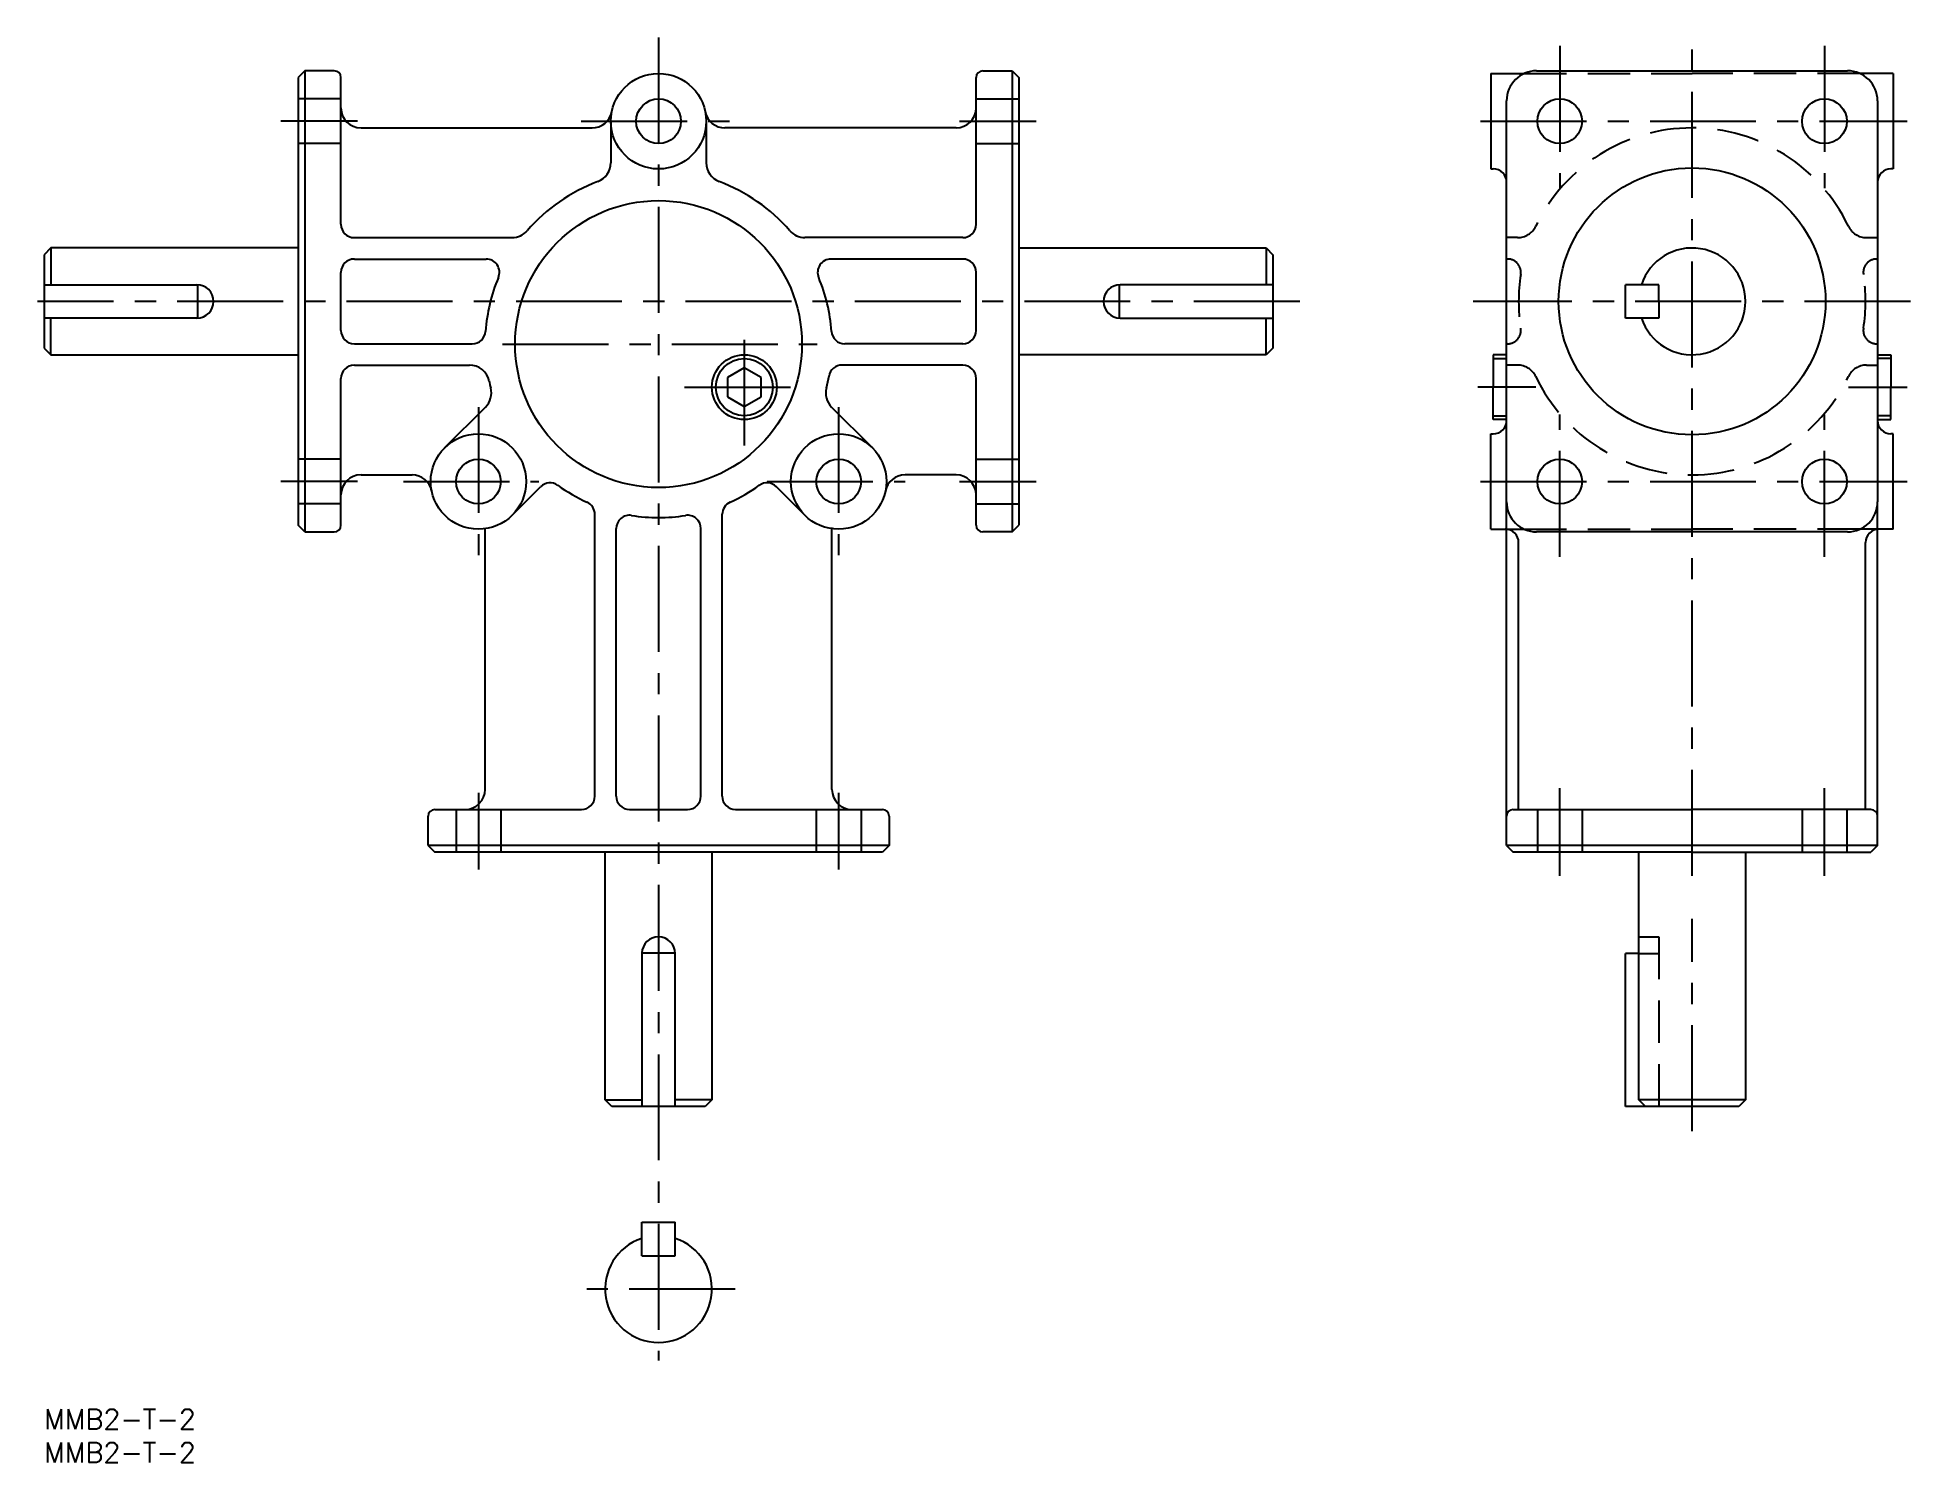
# Model space of a CAD drawing. Extents: x -1 to 280, y -8 to 206.
import ezdxf

# ---------------------------------------------------------------- set-up
doc = ezdxf.new("R2010")
doc.units = 0
doc.header["$LTSCALE"] = 0.5
doc.linetypes.add('CENTER', pattern=[50.8, 31.75, -6.35, 6.35, -6.35])
doc.linetypes.add('DASHED', pattern=[19.05, 12.7, -6.35])
for name, color, linetype in [('MSM_CENTER', 1, 'CENTER'), ('MSM_CONTINUOUS', 7, 'CONTINUOUS'), ('MSM_DASHED', 4, 'DASHED'), ('MSM_NARROW', 5, 'CONTINUOUS'), ('MSM_PART_NUMBER', 7, 'CONTINUOUS')]:
    doc.layers.add(name, color=color, linetype=linetype)
doc.styles.get("Standard").update_dxf_attribs({"font": 'txt.shx', "height": 3, "bigfont": 'bigfont.shx'})

# ---------------------------------------------------------------- blocks, each defined once
blk = doc.blocks.new('*U37')
at = {"layer": 'MSM_PART_NUMBER'}
blk.add_text('MMB2-T-2', height=3, dxfattribs=at).set_placement((0, -3))
blk = doc.blocks.new('*U38')
at = {"layer": 'MSM_PART_NUMBER'}
blk.add_text('MMB2-T-2', height=3, dxfattribs=at).set_placement((0, -8))

msp = doc.modelspace()

# ---------------------------------------------------------------- linework, layer by layer
at = {"layer": 'MSM_CENTER'}
for p, q in [((92.1, 205.57), (92.1, 7.28)), ((227.19, 204.31), (227.19, 183)), ((247.03, 79.93), (247.03, 204.07)), ((266.87, 204.31), (266.87, 183)), ((46.98, 193.02), (35.49, 193.02)), ((80.5, 193.02), (104.7, 193.02)), ((137.22, 193.02), (148.71, 193.02)), ((215.33, 193.02), (279.29, 193.02)), ((188.22, 166.02), (-1, 166.02)), ((279.78, 166.02), (214.23, 166.02)), ((104.96, 160.24), (104.96, 144.43)), ((68.7, 159.62), (115.89, 159.62)), ((95.99, 153.16), (113.18, 153.16)), ((223.59, 153.16), (214.89, 153.16)), ((270.47, 153.16), (279.28, 153.16)), ((65.1, 150.19), (65.1, 126.95)), ((119.1, 150.19), (119.1, 126.95)), ((227.19, 127.73), (227.19, 149.05)), ((266.87, 127.73), (266.87, 149.05)), ((46.98, 139.02), (35.49, 139.02)), ((53.87, 139.02), (74.14, 139.02)), ((108.36, 139.02), (129.05, 139.02)), ((137.22, 139.02), (148.71, 139.02)), ((215.33, 139.02), (279.29, 139.02)), ((227.19, 79.93), (227.19, 93.05)), ((266.87, 79.93), (266.87, 93.05)), ((65.1, 92.35), (65.1, 80.86)), ((119.1, 92.35), (119.1, 80.86)), ((247.03, 41.66), (247.03, 73.49)), ((103.57, 18), (80.78, 18))]:
    msp.add_line(p, q, dxfattribs=at)
at = {"layer": 'MSM_CONTINUOUS'}
for p, q in [((39.1, 200.57), (38.1, 199.57)), ((38.1, 199.57), (38.1, 132.47)), ((39.1, 200.57), (39.1, 131.47)), ((43.5, 200.57), (39.1, 200.57)), ((44.5, 177.57), (44.5, 199.57)), ((139.7, 177.57), (139.7, 199.57)), ((140.7, 200.57), (145.1, 200.57)), ((145.1, 200.57), (145.1, 131.47)), ((145.1, 200.57), (146.1, 199.57)), ((146.1, 199.57), (146.1, 132.47)), ((216.86, 200.17), (216.86, 185.87)), ((216.86, 200.17), (221.87, 200.17)), ((223.73, 200.57), (270.33, 200.57)), ((277.19, 200.17), (272.18, 200.17)), ((277.19, 200.17), (277.19, 185.87)), ((219.23, 166.02), (219.23, 196.07)), ((274.83, 196.07), (274.83, 135.97)), ((47.5, 192.02), (82.15, 192.02)), ((84.95, 193.02), (84.95, 186.79)), ((99.25, 193.02), (99.25, 186.79)), ((136.7, 192.02), (102.05, 192.02)), ((216.86, 185.87), (217.23, 185.87)), ((277.19, 185.87), (276.83, 185.87)), ((46.5, 175.57), (70.15, 175.57)), ((137.7, 175.57), (114.05, 175.57)), ((1, 174.02), (0, 173.02)), ((0, 173.02), (0, 159.02)), ((1, 174.02), (1, 168.52)), ((38.1, 174.02), (1, 174.02)), ((46.5, 172.37), (66.25, 172.37)), ((137.7, 172.37), (117.95, 172.37)), ((146.1, 174.02), (183.2, 174.02)), ((183.2, 174.02), (183.2, 168.52)), ((183.2, 174.02), (184.2, 173.02)), ((184.2, 173.02), (184.2, 159.02)), ((0, 168.52), (22.9, 168.52)), ((23, 168.52), (23, 163.52)), ((44.5, 161.67), (44.5, 170.37)), ((139.7, 161.67), (139.7, 170.37)), ((161.2, 163.52), (161.2, 168.52)), ((184.2, 168.52), (161.3, 168.52)), ((237.03, 163.52), (237.03, 168.52)), ((242.03, 168.52), (237.03, 168.52)), ((242.03, 166.02), (242.03, 168.52)), ((219.23, 135.97), (219.23, 166.02)), ((242.03, 166.02), (242.03, 163.52)), ((22.9, 163.52), (0, 163.52)), ((1, 158.02), (1, 163.52)), ((161.3, 163.52), (184.2, 163.52)), ((183.2, 158.02), (183.2, 163.52)), ((242.03, 163.52), (237.03, 163.52)), ((0, 159.02), (1, 158.02)), ((1, 158.02), (38.1, 158.02)), ((46.5, 159.67), (64.18, 159.67)), ((137.7, 159.67), (120.02, 159.67)), ((183.2, 158.02), (146.1, 158.02)), ((184.2, 159.02), (183.2, 158.02)), ((217.23, 158.03), (217.23, 153.16)), ((219.23, 158.03), (217.23, 158.03)), ((274.83, 158.03), (276.83, 158.03)), ((276.83, 158.03), (276.83, 153.16)), ((44.5, 132.47), (44.5, 154.47)), ((46.5, 156.47), (63.76, 156.47)), ((104.96, 156.05), (102.46, 154.61)), ((102.46, 154.61), (102.46, 151.72)), ((107.46, 154.61), (104.96, 156.05)), ((107.46, 151.72), (107.46, 154.61)), ((137.7, 156.47), (119.62, 156.47)), ((139.7, 132.47), (139.7, 154.47)), ((102.46, 151.72), (104.96, 150.28)), ((104.96, 150.28), (107.46, 151.72)), ((217.23, 148.3), (217.23, 153.16)), ((276.83, 148.3), (276.83, 153.16)), ((60.04, 144.08), (66.16, 150.19)), ((124.16, 144.08), (118.04, 150.19)), ((216.86, 146.17), (217.23, 146.17)), ((216.86, 131.87), (216.86, 146.17)), ((219.23, 148.3), (217.23, 148.3)), ((274.83, 148.3), (276.83, 148.3)), ((277.19, 146.17), (276.83, 146.17)), ((277.19, 131.87), (277.19, 146.17)), ((47.5, 140.02), (55.15, 140.02)), ((70.16, 133.97), (74.43, 138.24)), ((114.04, 133.97), (109.77, 138.24)), ((136.7, 140.02), (129.05, 140.02)), ((219.23, 131.87), (219.23, 135.97)), ((274.83, 131.87), (274.83, 135.97)), ((39.1, 131.47), (38.1, 132.47)), ((82.55, 91.87), (82.55, 134.11)), ((101.65, 91.87), (101.65, 134.11)), ((118.1, 92.87), (118.1, 132.11)), ((145.1, 131.47), (146.1, 132.47)), ((39.1, 131.47), (43.5, 131.47)), ((66.1, 92.87), (66.1, 131.94)), ((85.75, 91.87), (85.75, 131.96)), ((98.45, 91.87), (98.45, 131.96)), ((145.1, 131.47), (140.7, 131.47)), ((216.86, 131.87), (221.87, 131.87)), ((219.23, 84.47), (219.23, 131.87)), ((221.03, 89.87), (221.03, 129.87)), ((270.33, 131.47), (223.73, 131.47)), ((277.19, 131.87), (272.18, 131.87)), ((273.03, 89.87), (273.03, 129.87)), ((274.83, 84.47), (274.83, 131.87)), ((58.55, 89.87), (80.55, 89.87)), ((87.75, 89.87), (96.45, 89.87)), ((103.65, 89.87), (125.65, 89.87)), ((220.23, 89.87), (247.03, 89.87)), ((273.83, 89.87), (247.03, 89.87)), ((258.58, 89.87), (247.03, 89.87)), ((57.55, 84.47), (57.55, 88.87)), ((126.65, 88.87), (126.65, 84.47)), ((126.65, 84.47), (57.55, 84.47)), ((57.55, 84.47), (58.55, 83.47)), ((126.65, 84.47), (125.65, 83.47)), ((219.23, 84.47), (220.23, 83.47)), ((274.83, 84.47), (219.23, 84.47)), ((274.83, 84.47), (273.83, 83.47)), ((125.65, 83.47), (58.55, 83.47)), ((84.1, 46.37), (84.1, 83.47)), ((100.1, 83.47), (100.1, 46.37)), ((247.03, 83.47), (220.23, 83.47)), ((239.03, 46.37), (239.03, 83.47)), ((247.03, 83.47), (273.83, 83.47)), ((255.03, 83.47), (255.03, 46.37)), ((89.6, 68.37), (89.6, 45.37)), ((89.6, 68.37), (94.6, 68.37)), ((94.6, 45.37), (94.6, 68.27)), ((239.03, 68.27), (237.03, 68.27)), ((237.03, 45.37), (237.03, 68.27)), ((84.1, 46.37), (89.6, 46.37)), ((85.1, 45.37), (84.1, 46.37)), ((99.1, 45.37), (85.1, 45.37)), ((100.1, 46.37), (94.6, 46.37)), ((100.1, 46.37), (99.1, 45.37)), ((240.03, 45.37), (237.03, 45.37)), ((255.03, 46.37), (239.03, 46.37)), ((240.03, 45.37), (239.03, 46.37)), ((254.03, 45.37), (240.03, 45.37)), ((255.03, 46.37), (254.03, 45.37)), ((89.6, 28), (94.6, 28)), ((89.6, 23), (89.6, 28)), ((94.6, 23), (94.6, 28)), ((89.6, 23), (94.6, 23))]:
    msp.add_line(p, q, dxfattribs=at)
for centre, radius in [((92.1, 193.02), 7.15), ((92.1, 193.02), 3.35), ((227.19, 193.02), 3.35), ((266.87, 193.02), 3.35), ((247.03, 166.02), 20), ((92.1, 159.62), 21.5), ((104.96, 153.16), 4.86), ((65.1, 139.02), 7.15), ((119.1, 139.02), 7.15), ((65.1, 139.02), 3.35), ((119.1, 139.02), 3.35), ((227.19, 139.02), 3.35), ((266.87, 139.02), 3.35)]:
    msp.add_circle(centre, radius, dxfattribs=at)
for centre, radius, start, end in [((43.5, 199.57), 1, 0, 90), ((140.7, 199.57), 1, 90, 180), ((223.73, 196.07), 4.5, 90, 180), ((270.33, 196.07), 4.5, 0, 90), ((47.5, 195.02), 3, 180, 270), ((82.15, 195.02), 3, 270, 348.6358), ((102.05, 195.02), 3, 191.3642, 270), ((136.7, 195.02), 3, 270, 0), ((81.95, 186.79), 3, 290.4873, 0), ((102.25, 186.79), 3, 180, 249.5127), ((217.23, 183.87), 2, 0, 90), ((276.83, 183.87), 2, 90, 180), ((92.1, 159.62), 26, 110.4873, 139.1979), ((92.1, 159.62), 26, 40.8021, 69.5127), ((46.5, 177.57), 2, 180, 270), ((137.7, 177.57), 2, 270, 0), ((70.15, 178.57), 3, 270, 319.1979), ((114.05, 178.57), 3, 220.8021, 270), ((46.5, 170.37), 2, 90, 180), ((66.25, 170.37), 2, 337.4228, 90), ((117.95, 170.37), 2, 90, 202.5772), ((137.7, 170.37), 2, 0, 90), ((247.03, 166.02), 8, 198.21, 161.79), ((22.9, 166.02), 2.5, 0, 90), ((92.1, 159.62), 26, 157.4228, 175.8014), ((92.1, 159.62), 26, 157.4228, 175.8014), ((92.1, 159.62), 26, 4.1986, 22.5772), ((161.3, 166.02), 2.5, 90, 180), ((22.9, 166.02), 2.5, 270, 0), ((161.3, 166.02), 2.5, 180, 270), ((46.5, 161.67), 2, 180, 270), ((64.18, 161.67), 2, 270, 355.8014), ((120.02, 161.67), 2, 184.1986, 270), ((137.7, 161.67), 2, 270, 0), ((46.5, 154.47), 2, 90, 180), ((63.76, 153.47), 3, 12.2436, 90), ((92.1, 159.62), 26, 345.4012, 349.4013), ((119.62, 154.47), 2, 90, 169.4013), ((137.7, 154.47), 2, 0, 90), ((64.04, 152.31), 3, 315, 14.5988), ((92.1, 159.62), 26, 192.2436, 194.5988), ((120.16, 152.31), 3, 165.4012, 225), ((217.23, 148.17), 2, 270, 0), ((276.83, 148.17), 2, 180, 270), ((47.5, 137.02), 3, 90, 180), ((55.15, 137.02), 3, 11.3642, 90), ((75.84, 136.82), 2, 54.5066, 135), ((92.1, 159.62), 26, 234.5066, 245.638), ((92.1, 159.62), 26, 294.362, 305.4934), ((108.36, 136.82), 2, 45, 125.4934), ((129.05, 137.02), 3, 90, 168.6358), ((136.7, 137.02), 3, 0, 90), ((80.55, 134.11), 2, 0, 65.638), ((103.65, 134.11), 2, 114.362, 180), ((223.73, 135.97), 4.5, 180, 270), ((270.33, 135.97), 4.5, 270, 0), ((43.5, 132.47), 1, 270, 0), ((87.75, 131.96), 2, 81.0625, 180), ((92.1, 159.62), 26, 261.0625, 278.9375), ((96.45, 131.96), 2, 0, 98.9375), ((140.7, 132.47), 1, 180, 270), ((219.03, 129.87), 2, 0, 90), ((275.03, 129.87), 2, 90, 180), ((63.1, 92.87), 3, 270, 0), ((121.1, 92.87), 3, 180, 270), ((58.55, 88.87), 1, 90, 180), ((80.55, 91.87), 2, 270, 0), ((87.75, 91.87), 2, 180, 270), ((96.45, 91.87), 2, 270, 0), ((103.65, 91.87), 2, 180, 270), ((125.65, 88.87), 1, 0, 90), ((220.23, 88.87), 1, 90, 180), ((273.83, 88.87), 1, 0, 90), ((92.1, 68.27), 2.5, 90, 177.708), ((92.1, 68.27), 2.5, 0, 90), ((92.1, 18), 8, 108.21, 71.79)]:
    msp.add_arc(centre, radius, start, end, dxfattribs=at)
at = {"layer": 'MSM_DASHED'}
for p, q in [((221.87, 200.17), (247.03, 200.17)), ((272.18, 200.17), (247.03, 200.17)), ((44.5, 196.37), (38.1, 196.37)), ((139.7, 196.37), (146.1, 196.37)), ((44.5, 189.67), (38.1, 189.67)), ((139.7, 189.67), (146.1, 189.67)), ((220.88, 175.57), (219.23, 175.57)), ((273.17, 175.57), (274.83, 175.57)), ((219.37, 172.37), (219.23, 172.37)), ((274.69, 172.37), (274.83, 172.37)), ((219.37, 159.67), (219.23, 159.67)), ((274.69, 159.67), (274.83, 159.67)), ((220.88, 156.47), (219.23, 156.47)), ((273.17, 156.47), (274.83, 156.47)), ((44.5, 142.37), (38.1, 142.37)), ((139.7, 142.37), (146.1, 142.37)), ((44.5, 135.67), (38.1, 135.67)), ((139.7, 135.67), (146.1, 135.67)), ((221.87, 131.87), (247.03, 131.87)), ((272.18, 131.87), (247.03, 131.87)), ((61.75, 89.87), (61.75, 83.47)), ((68.45, 89.87), (68.45, 83.47)), ((115.75, 89.87), (115.75, 83.47)), ((122.45, 89.87), (122.45, 83.47)), ((223.84, 89.87), (223.84, 83.47)), ((230.54, 89.87), (230.54, 83.47)), ((263.52, 89.87), (263.52, 83.47)), ((270.22, 89.87), (270.22, 83.47)), ((239.03, 70.77), (242.03, 70.77)), ((242.03, 70.77), (242.03, 45.37)), ((239.03, 68.27), (242.03, 68.27))]:
    msp.add_line(p, q, dxfattribs=at)
for centre, radius, start, end in [((247.03, 166.02), 26, 90, 154.3572), ((247.03, 166.02), 26, 25.6428, 90), ((220.88, 178.57), 3, 270, 334.3572), ((273.17, 178.57), 3, 205.6428, 270), ((219.37, 170.37), 2, 351.0625, 90), ((274.69, 170.37), 2, 90, 188.9375), ((247.03, 166.02), 26, 171.0625, 188.9375), ((247.03, 166.02), 26, 351.0625, 8.9375), ((219.37, 161.67), 2, 270, 8.9375), ((274.69, 161.67), 2, 171.0625, 270), ((220.88, 153.47), 3, 25.6428, 90), ((247.03, 166.02), 26, 205.6428, 270), ((247.03, 166.02), 26, 270, 334.3572), ((273.17, 153.47), 3, 90, 154.3572)]:
    msp.add_arc(centre, radius, start, end, dxfattribs=at)
at = {"layer": 'MSM_NARROW'}
for p, q in [((217.23, 157.45), (219.23, 157.45)), ((276.83, 157.45), (274.83, 157.45)), ((217.23, 148.88), (219.23, 148.88)), ((276.83, 148.88), (274.83, 148.88))]:
    msp.add_line(p, q, dxfattribs=at)
msp.add_circle((104.96, 153.16), 4.28, dxfattribs=at)

# ---------------------------------------------------------------- block references
at = {"layer": 'MSM_CONTINUOUS'}
for name in ['*U37', '*U38']:
    msp.add_blockref(name, (0, 0), dxfattribs=at)

doc.saveas('drawing.dxf')
